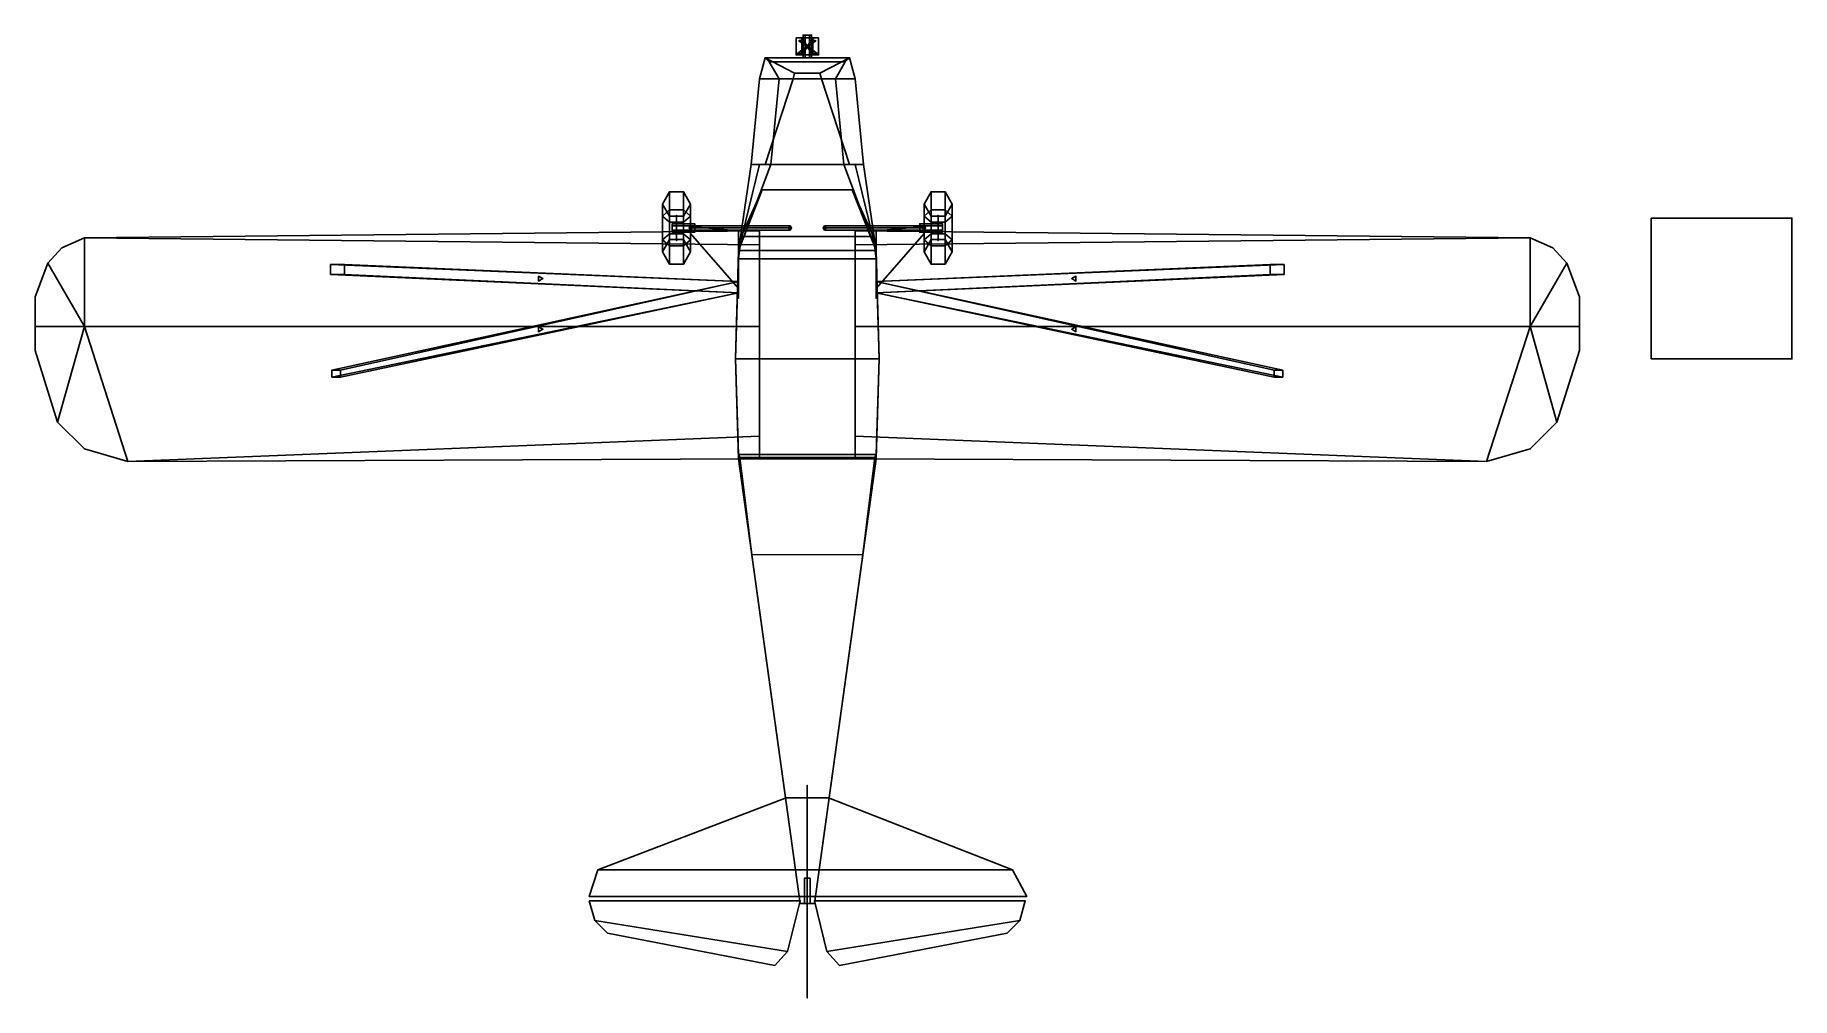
# Model space of a CAD drawing. Header units: millimetres. Extents: x -5.5 to 7, y -4.5 to 2.3.
import ezdxf

# ---------------------------------------------------------------- set-up
doc = ezdxf.new("R2010")
doc.units = ezdxf.units.MM
for name, color, linetype in [('propeller', 2, 'Continuous'), ('wheels', 2, 'Continuous'), ('wing1', 4, 'Continuous'), ('wing2', 6, 'Continuous')]:
    doc.layers.add(name, color=color, linetype=linetype)

msp = doc.modelspace()

# ---------------------------------------------------------------- linework, layer by layer
for points in [[(-0.3, 2.14, 1.57), (-0.34, 1.99, 1.52), (-0.2, 1.99, 1.69), (-0.27, 2.11, 1.62)], [(-0.3, 2.14, 1.39), (-0.34, 1.99, 1.12), (-0.34, 1.99, 1.52), (-0.3, 2.14, 1.57)], [(-0.09, 2.03, 0.95), (-0.1, 1.99, 0.92), (-0.34, 1.99, 1.12), (-0.3, 2.14, 1.39)], [(0.27, 2.11, 1.62), (0.3, 2.14, 1.57), (-0.3, 2.14, 1.57), (-0.27, 2.11, 1.62)], [(0.3, 2.14, 1.57), (0.3, 2.14, 1.39), (-0.3, 2.14, 1.39), (-0.3, 2.14, 1.57)], [(0.3, 2.14, 1.39), (0.09, 2.03, 0.95), (-0.09, 2.03, 0.95), (-0.3, 2.14, 1.39)], [(0.34, 1.99, 1.12), (0.1, 1.99, 0.92), (0.09, 2.03, 0.95), (0.3, 2.14, 1.39)], [(0.2, 1.99, 1.69), (0.34, 1.99, 1.52), (0.3, 2.14, 1.57), (0.27, 2.11, 1.62)], [(0.34, 1.99, 1.52), (0.34, 1.99, 1.12), (0.3, 2.14, 1.39), (0.3, 2.14, 1.57)], [(-0.27, 2.11, 1.62), (-0.2, 1.99, 1.69), (0.2, 1.99, 1.69), (0.27, 2.11, 1.62)], [(0.09, 2.03, 0.95), (0.1, 1.99, 0.92), (-0.1, 1.99, 0.92), (-0.09, 2.03, 0.95)], [(-0.34, 1.99, 1.12), (-0.4, 1.38, 1.01), (-0.4, 1.38, 1.54), (-0.34, 1.99, 1.52)], [(-0.34, 1.99, 1.52), (-0.4, 1.38, 1.54), (-0.26, 1.38, 1.7), (-0.2, 1.99, 1.69)], [(-0.1, 1.99, 0.92), (-0.3, 1.38, 0.83), (-0.4, 1.38, 1.01), (-0.34, 1.99, 1.12)], [(0.1, 1.99, 0.92), (0.3, 1.38, 0.83), (-0.3, 1.38, 0.83), (-0.1, 1.99, 0.92)], [(-0.2, 1.99, 1.69), (-0.26, 1.38, 1.7), (0.26, 1.38, 1.7), (0.2, 1.99, 1.69)], [(0.4, 1.38, 1.01), (0.3, 1.38, 0.83), (0.1, 1.99, 0.92), (0.34, 1.99, 1.12)], [(0.26, 1.38, 1.7), (0.4, 1.38, 1.54), (0.34, 1.99, 1.52), (0.2, 1.99, 1.69)], [(0.4, 1.38, 1.54), (0.4, 1.38, 1.01), (0.34, 1.99, 1.12), (0.34, 1.99, 1.52)], [(-0.4, 1.38, 1.01), (-0.49, 0.77, 0.88), (-0.49, 0.77, 1.7), (-0.4, 1.38, 1.54)], [(-0.26, 1.38, 1.7), (-0.49, 0.77, 1.7), (0.49, 0.77, 1.7), (0.26, 1.38, 1.7)], [(0.34, 1.38, 0.91), (0.49, 0.77, 0.88), (-0.49, 0.77, 0.88), (-0.34, 1.38, 0.91)], [(-0.4, 1.38, 1.54), (-0.49, 0.77, 1.7), (-0.49, 0.77, 1.7), (-0.26, 1.38, 1.7)], [(-0.34, 1.38, 0.91), (-0.49, 0.77, 0.88), (-0.49, 0.77, 0.88), (-0.4, 1.38, 1.01)], [(-0.4, 1.38, 1.01), (-0.3, 1.38, 0.83), (0.3, 1.38, 0.83), (0.4, 1.38, 1.01)], [(0.49, 0.77, 1.7), (0.49, 0.77, 1.7), (0.4, 1.38, 1.54), (0.26, 1.38, 1.7)], [(0.49, 0.77, 0.88), (0.49, 0.77, 0.88), (0.34, 1.38, 0.91), (0.4, 1.38, 1.01)], [(0.49, 0.77, 1.7), (0.49, 0.77, 0.88), (0.4, 1.38, 1.01), (0.4, 1.38, 1.54)], [(-0.32, 1.2, 1.7), (-0.49, 0.77, 1.7), (-0.49, 0.71, 2.09), (-0.47, 0.87, 2.09)], [(0.47, 0.87, 2.09), (0.32, 1.2, 1.7), (-0.32, 1.2, 1.7), (-0.47, 0.87, 2.09)], [(0.49, 0.71, 2.09), (0.49, 0.77, 1.7), (0.32, 1.2, 1.7), (0.47, 0.87, 2.09)], [(7, 1, -7), (7, 1, -8), (6, 1, -8), (6, 1, -7)], [(7, 1, -8), (7, 0, -8), (6, 0, -8), (6, 1, -8)], [(6, 1, -8), (6, 0, -8), (6, 0, -7), (6, 1, -7)], [(6, 1, -7), (6, 0, -7), (7, 0, -7), (7, 1, -7)], [(7, 0, -7), (7, 0, -8), (7, 1, -8), (7, 1, -7)], [(-0.8, 0.945, 0.256), (-0.8, 0.96, 0.23), (-0.96, 0.96, 0.23), (-0.96, 0.945, 0.256)], [(-0.8, 0.96, 0.23), (-0.8, 0.945, 0.204), (-0.96, 0.945, 0.204), (-0.96, 0.96, 0.23)], [(-0.96, 0.915, 0.256), (-0.96, 0.945, 0.256), (-0.96, 0.96, 0.23), (-0.96, 0.9, 0.23)], [(-0.96, 0.9, 0.23), (-0.96, 0.96, 0.23), (-0.96, 0.945, 0.204), (-0.96, 0.915, 0.204)], [(-0.8, 0.915, 0.256), (-0.8, 0.945, 0.256), (-0.96, 0.945, 0.256), (-0.96, 0.915, 0.256)], [(-0.8, 0.945, 0.204), (-0.8, 0.915, 0.204), (-0.96, 0.915, 0.204), (-0.96, 0.945, 0.204)], [(-0.8, 0.9, 0.23), (-0.8, 0.915, 0.256), (-0.96, 0.915, 0.256), (-0.96, 0.9, 0.23)], [(-0.8, 0.915, 0.204), (-0.8, 0.9, 0.23), (-0.96, 0.9, 0.23), (-0.96, 0.915, 0.204)], [(-0.133, 0.93, 0.948), (-0.123, 0.945, 0.937), (-0.83, 0.945, 0.23), (-0.841, 0.93, 0.241)], [(-0.123, 0.915, 0.937), (-0.133, 0.93, 0.948), (-0.841, 0.93, 0.241), (-0.83, 0.915, 0.23)], [(-0.123, 0.945, 0.937), (-0.112, 0.93, 0.927), (-0.819, 0.93, 0.219), (-0.83, 0.945, 0.23)], [(-0.49, 0.91, 0.83), (-0.83, 0.94, 0.23), (-0.83, 0.89, 0.23), (-0.49, 0.5, 0.83)], [(-0.49, 0.5, 0.83), (-0.83, 0.89, 0.23), (-0.83, 0.94, 0.23), (-0.49, 0.91, 0.83)], [(-0.112, 0.93, 0.927), (-0.123, 0.915, 0.937), (-0.83, 0.915, 0.23), (-0.819, 0.93, 0.219)], [(-0.8, 0.9, 0.23), (-0.8, 0.96, 0.23), (-0.8, 0.945, 0.256), (-0.8, 0.915, 0.256)], [(-0.8, 0.915, 0.204), (-0.8, 0.945, 0.204), (-0.8, 0.96, 0.23), (-0.8, 0.9, 0.23)], [(-0.49, 0.77, 0.89), (-0.49, 0.91, 0.83), (-0.49, 0.5, 0.83), (-0.49, 0.43, 0.88)], [(-0.49, 0.43, 0.88), (-0.49, 0.5, 0.83), (-0.49, 0.91, 0.83), (-0.49, 0.77, 0.89)], [(0.112, 0.93, 0.927), (0.123, 0.945, 0.937), (0.83, 0.945, 0.23), (0.819, 0.93, 0.219)], [(0.123, 0.915, 0.937), (0.112, 0.93, 0.927), (0.819, 0.93, 0.219), (0.83, 0.915, 0.23)], [(0.123, 0.945, 0.937), (0.133, 0.93, 0.948), (0.841, 0.93, 0.241), (0.83, 0.945, 0.23)], [(0.133, 0.93, 0.948), (0.123, 0.915, 0.937), (0.83, 0.915, 0.23), (0.841, 0.93, 0.241)], [(0.49, 0.91, 0.83), (0.83, 0.94, 0.23), (0.83, 0.89, 0.23), (0.49, 0.5, 0.83)], [(0.49, 0.5, 0.83), (0.83, 0.89, 0.23), (0.83, 0.94, 0.23), (0.49, 0.91, 0.83)], [(0.49, 0.77, 0.89), (0.49, 0.91, 0.83), (0.49, 0.5, 0.83), (0.49, 0.43, 0.88)], [(0.49, 0.43, 0.88), (0.49, 0.5, 0.83), (0.49, 0.91, 0.83), (0.49, 0.77, 0.89)], [(0.8, 0.9, 0.23), (0.8, 0.96, 0.23), (0.8, 0.945, 0.204), (0.8, 0.915, 0.204)], [(0.8, 0.915, 0.256), (0.8, 0.945, 0.256), (0.8, 0.96, 0.23), (0.8, 0.9, 0.23)], [(0.96, 0.96, 0.23), (0.96, 0.945, 0.204), (0.8, 0.945, 0.204), (0.8, 0.96, 0.23)], [(0.96, 0.945, 0.256), (0.96, 0.96, 0.23), (0.8, 0.96, 0.23), (0.8, 0.945, 0.256)], [(0.96, 0.945, 0.204), (0.96, 0.915, 0.204), (0.8, 0.915, 0.204), (0.8, 0.945, 0.204)], [(0.96, 0.915, 0.256), (0.96, 0.945, 0.256), (0.8, 0.945, 0.256), (0.8, 0.915, 0.256)], [(0.96, 0.915, 0.204), (0.96, 0.9, 0.23), (0.8, 0.9, 0.23), (0.8, 0.915, 0.204)], [(0.96, 0.9, 0.23), (0.96, 0.915, 0.256), (0.8, 0.915, 0.256), (0.8, 0.9, 0.23)], [(0.96, 0.915, 0.204), (0.96, 0.945, 0.204), (0.96, 0.96, 0.23), (0.96, 0.9, 0.23)], [(0.96, 0.9, 0.23), (0.96, 0.96, 0.23), (0.96, 0.945, 0.256), (0.96, 0.915, 0.256)], [(-0.49, 0.77, 0.88), (-0.51, 0, 0.86), (-0.51, 0, 1.7), (-0.49, 0.77, 1.7)], [(0.49, 0.77, 0.88), (0.51, 0, 0.86), (-0.51, 0, 0.86), (-0.49, 0.77, 0.88)], [(-0.49, 0.77, 1.7), (-0.51, 0, 1.7), (-0.51, 0, 2.09), (-0.49, 0.71, 2.09)], [(-0.47, 0.87, 2.09), (-0.49, 0.71, 2.09), (0.49, 0.71, 2.09), (0.47, 0.87, 2.09)], [(0.51, 0, 1.7), (0.51, 0, 0.86), (0.49, 0.77, 0.88), (0.49, 0.77, 1.7)], [(0.51, 0, 2.09), (0.51, 0, 1.7), (0.49, 0.77, 1.7), (0.49, 0.71, 2.09)], [(-0.49, 0.71, 2.09), (-0.51, 0, 2.09), (0.51, 0, 2.09), (0.49, 0.71, 2.09)], [(-0.51, 0, 0.86), (-0.49, -0.71, 0.92), (-0.49, -0.71, 1.7), (-0.51, 0, 1.7)], [(0.51, 0, 0.86), (0.49, -0.71, 0.92), (-0.49, -0.71, 0.92), (-0.51, 0, 0.86)], [(-0.51, 0, 1.7), (-0.49, -0.71, 1.7), (-0.49, -0.68, 2.09), (-0.51, 0, 2.09)], [(-0.51, 0, 2.09), (-0.49, -0.68, 2.09), (0.49, -0.68, 2.09), (0.51, 0, 2.09)], [(0.49, -0.71, 1.7), (0.49, -0.71, 0.92), (0.51, 0, 0.86), (0.51, 0, 1.7)], [(0.49, -0.68, 2.09), (0.49, -0.71, 1.7), (0.51, 0, 1.7), (0.51, 0, 2.09)], [(6, 0, -7), (6, 0, -8), (7, 0, -8), (7, 0, -7)], [(-0.49, -0.71, 1.7), (-0.395, -1.392, 1.678), (-0.48, -0.7, 2.09), (-0.49, -0.68, 2.09)], [(-0.49, -0.68, 2.09), (-0.48, -0.7, 2.09), (0.48, -0.7, 2.09), (0.49, -0.68, 2.09)], [(-0.49, -0.71, 0.92), (-0.05, -3.87, 1.16), (-0.05, -3.87, 1.6), (-0.49, -0.71, 1.7)], [(0.49, -0.71, 0.92), (0.05, -3.87, 1.16), (-0.05, -3.87, 1.16), (-0.49, -0.71, 0.92)], [(-0.48, -0.7, 2.09), (-0.395, -1.392, 1.678), (0.395, -1.391, 1.678), (0.48, -0.7, 2.09)], [(0.05, -3.87, 1.6), (0.05, -3.87, 1.16), (0.49, -0.71, 0.92), (0.49, -0.71, 1.7)], [(0.48, -0.7, 2.09), (0.395, -1.391, 1.678), (0.49, -0.71, 1.7), (0.49, -0.68, 2.09)], [(-0.395, -1.392, 1.678), (-0.05, -3.87, 1.6), (0.05, -3.87, 1.6), (0.395, -1.391, 1.678)], [(1.46, -3.63, 1.57), (0.15, -3.12, 1.57), (-0.15, -3.12, 1.57), (-1.49, -3.63, 1.57)], [(-1.49, -3.63, 1.57), (-0.15, -3.12, 1.57), (0.15, -3.12, 1.57), (1.46, -3.63, 1.57)], [(0, -3.15, 1.7), (0, -3.03, 1.62), (0, -3.88, 1.6), (0, -3.88, 1.7)], [(0, -3.88, 1.7), (0, -3.88, 1.6), (0, -3.03, 1.62), (0, -3.15, 1.7)], [(0, -3.56, 2.34), (0, -3.15, 1.7), (0, -3.88, 1.7), (0, -3.88, 2.34)], [(0, -3.88, 2.34), (0, -3.88, 1.7), (0, -3.15, 1.7), (0, -3.56, 2.34)], [(0, -3.88, 2.5), (0, -3.88, 2.34), (0, -3.56, 2.34), (0, -3.7, 2.46)], [(0, -3.7, 2.46), (0, -3.56, 2.34), (0, -3.88, 2.34), (0, -3.88, 2.5)], [(0, -3.62, 2.56), (0, -3.62, 2.49), (0, -3.58, 2.51), (0, -3.58, 2.54)], [(0, -3.58, 2.54), (0, -3.58, 2.51), (0, -3.62, 2.49), (0, -3.62, 2.56)], [(0, -3.62, 2.56), (0, -3.62, 2.49), (0, -3.68, 2.51), (0, -3.68, 2.53)], [(0, -3.68, 2.53), (0, -3.68, 2.51), (0, -3.62, 2.49), (0, -3.62, 2.56)], [(1.56, -3.82, 1.57), (1.46, -3.63, 1.57), (-1.49, -3.63, 1.57), (-1.55, -3.82, 1.57)], [(-1.55, -3.82, 1.57), (-1.49, -3.63, 1.57), (1.46, -3.63, 1.57), (1.56, -3.82, 1.57)], [(-0.02, -3.69, 1.11), (-0.02, -3.87, 1.11), (-0.02, -3.87, 1.16), (-0.02, -3.69, 1.15)], [(0.02, -3.69, 1.15), (0.02, -3.69, 1.11), (-0.02, -3.69, 1.11), (-0.02, -3.69, 1.15)], [(0.02, -3.69, 1.11), (0.02, -3.87, 1.11), (-0.02, -3.87, 1.11), (-0.02, -3.69, 1.11)], [(0, -3.9, 2.53), (0, -3.9, 2.51), (0, -3.68, 2.51), (0, -3.68, 2.53)], [(0, -3.68, 2.53), (0, -3.68, 2.51), (0, -3.9, 2.51), (0, -3.9, 2.53)], [(0.02, -3.87, 1.16), (0.02, -3.87, 1.11), (0.02, -3.69, 1.11), (0.02, -3.69, 1.15)], [(-0.14, -4.21, 1.57), (-0.05, -3.85, 1.57), (-1.55, -3.85, 1.57), (-1.51, -3.99, 1.57)], [(-1.51, -3.99, 1.57), (-1.55, -3.85, 1.57), (-0.05, -3.85, 1.57), (-0.14, -4.21, 1.57)], [(-0.05, -3.87, 1.6), (-0.05, -3.87, 1.16), (0.05, -3.87, 1.16), (0.05, -3.87, 1.6)], [(-0.02, -3.87, 1.16), (-0.02, -3.87, 1.11), (0.02, -3.87, 1.11), (0.02, -3.87, 1.16)], [(0, -3.87, 1.12), (0, -3.98, 1.1), (0, -3.99, 1.12), (0, -3.87, 1.15)], [(0, -3.87, 1.15), (0, -3.99, 1.12), (0, -3.98, 1.1), (0, -3.87, 1.12)], [(1.51, -3.99, 1.57), (1.55, -3.85, 1.57), (0.05, -3.85, 1.57), (0.14, -4.21, 1.57)], [(0.14, -4.21, 1.57), (0.05, -3.85, 1.57), (1.55, -3.85, 1.57), (1.51, -3.99, 1.57)], [(-1.42, -4.08, 1.57), (-1.51, -3.99, 1.57), (-0.14, -4.21, 1.57), (-0.23, -4.31, 1.57)], [(-0.23, -4.31, 1.57), (-0.14, -4.21, 1.57), (-1.51, -3.99, 1.57), (-1.42, -4.08, 1.57)], [(0, -3.9, 2.53), (0, -3.9, 2.38), (0, -4.23, 2.38), (0, -4.01, 2.52)], [(0, -4.01, 2.52), (0, -4.23, 2.38), (0, -3.9, 2.38), (0, -3.9, 2.53)], [(0, -4.23, 2.38), (0, -4.33, 2.2), (0, -3.9, 2.2), (0, -3.9, 2.38)], [(0, -3.9, 2.38), (0, -3.9, 2.2), (0, -4.33, 2.2), (0, -4.23, 2.38)], [(0, -3.9, 2.2), (0, -3.9, 1.68), (0, -4.52, 1.68), (0, -4.33, 2.2)], [(0, -4.33, 2.2), (0, -4.52, 1.68), (0, -3.9, 1.68), (0, -3.9, 2.2)], [(0, -4.52, 1.68), (0, -4.54, 1.55), (0, -3.9, 1.55), (0, -3.9, 1.68)], [(0, -3.9, 1.68), (0, -3.9, 1.55), (0, -4.54, 1.55), (0, -4.52, 1.68)], [(0, -3.9, 1.55), (0, -3.9, 1.42), (0, -4.5, 1.42), (0, -4.54, 1.55)], [(0, -4.54, 1.55), (0, -4.5, 1.42), (0, -3.9, 1.42), (0, -3.9, 1.55)], [(0, -4.5, 1.42), (0, -4.37, 1.29), (0, -3.9, 1.17), (0, -3.9, 1.42)], [(0, -3.9, 1.42), (0, -3.9, 1.17), (0, -4.37, 1.29), (0, -4.5, 1.42)], [(0, -3.98, 1.1), (0, -4.15, 0.99), (0, -4.14, 1.02), (0, -3.99, 1.12)], [(0, -3.99, 1.12), (0, -4.14, 1.02), (0, -4.15, 0.99), (0, -3.98, 1.1)], [(0.23, -4.31, 1.57), (0.14, -4.21, 1.57), (1.51, -3.99, 1.57), (1.42, -4.08, 1.57)], [(1.42, -4.08, 1.57), (1.51, -3.99, 1.57), (0.14, -4.21, 1.57), (0.23, -4.31, 1.57)], [(0, -4.17, 1.03), (0, -4.2, 0.94), (0, -4.17, 0.92), (0, -4.14, 1.02)], [(0, -4.14, 1.02), (0, -4.17, 0.92), (0, -4.2, 0.94), (0, -4.17, 1.03)], [(0, -4.23, 0.98), (0, -4.23, 0.83), (0, -4.17, 0.86), (0, -4.17, 0.93)], [(0, -4.17, 0.93), (0, -4.17, 0.86), (0, -4.23, 0.83), (0, -4.23, 0.98)], [(0, -4.3, 0.94), (0, -4.3, 0.87), (0, -4.23, 0.83), (0, -4.23, 0.98)], [(0, -4.23, 0.98), (0, -4.23, 0.83), (0, -4.3, 0.87), (0, -4.3, 0.94)]]:
    msp.add_3dface(points)
at = {"layer": 'propeller'}
for points in [[(-0.04, 2.28, 1.539), (-0.08, 2.28, 1.47), (-0.08, 2.16, 1.47), (-0.04, 2.16, 1.539)], [(-0.08, 2.28, 1.47), (-0.04, 2.28, 1.401), (-0.04, 2.16, 1.401), (-0.08, 2.16, 1.47)], [(0.08, 2.28, 1.47), (-0.08, 2.28, 1.47), (-0.04, 2.28, 1.539), (0.04, 2.28, 1.539)], [(0.04, 2.28, 1.401), (-0.04, 2.28, 1.401), (-0.08, 2.28, 1.47), (0.08, 2.28, 1.47)], [(0.06, 2.26, 1.97), (0.03, 2.27, 1.53), (-0.03, 2.17, 1.53), (-0.07, 2.17, 1.97)], [(-0.07, 2.17, 1.97), (-0.03, 2.17, 1.53), (0.03, 2.27, 1.53), (0.06, 2.26, 1.97)], [(0.03, 2.24, 2.47), (0.06, 2.26, 1.97), (-0.07, 2.17, 1.97), (-0.03, 2.2, 2.47)], [(-0.03, 2.2, 2.47), (-0.07, 2.17, 1.97), (0.06, 2.26, 1.97), (0.03, 2.24, 2.47)], [(0.07, 2.17, 0.97), (0.03, 2.17, 1.41), (-0.03, 2.27, 1.41), (-0.06, 2.26, 0.97)], [(-0.06, 2.26, 0.97), (-0.03, 2.27, 1.41), (0.03, 2.17, 1.41), (0.07, 2.17, 0.97)], [(0.03, 2.2, 0.47), (0.07, 2.17, 0.97), (-0.06, 2.26, 0.97), (-0.03, 2.24, 0.47)], [(-0.03, 2.24, 0.47), (-0.06, 2.26, 0.97), (0.07, 2.17, 0.97), (0.03, 2.2, 0.47)], [(0.04, 2.28, 1.539), (-0.04, 2.28, 1.539), (-0.04, 2.16, 1.539), (0.04, 2.16, 1.539)], [(-0.04, 2.28, 1.401), (0.04, 2.28, 1.401), (0.04, 2.16, 1.401), (-0.04, 2.16, 1.401)], [(-0.015, 2.3, 1.496), (-0.03, 2.3, 1.47), (-0.03, 2.14, 1.47), (-0.015, 2.14, 1.496)], [(-0.03, 2.3, 1.47), (-0.015, 2.3, 1.444), (-0.015, 2.14, 1.444), (-0.03, 2.14, 1.47)], [(0.03, 2.3, 1.47), (-0.03, 2.3, 1.47), (-0.015, 2.3, 1.496), (0.015, 2.3, 1.496)], [(0.015, 2.3, 1.444), (-0.015, 2.3, 1.444), (-0.03, 2.3, 1.47), (0.03, 2.3, 1.47)], [(0.015, 2.3, 1.496), (-0.015, 2.3, 1.496), (-0.015, 2.14, 1.496), (0.015, 2.14, 1.496)], [(-0.015, 2.3, 1.444), (0.015, 2.3, 1.444), (0.015, 2.14, 1.444), (-0.015, 2.14, 1.444)], [(0.03, 2.3, 1.47), (0.015, 2.3, 1.496), (0.015, 2.14, 1.496), (0.03, 2.14, 1.47)], [(0.015, 2.3, 1.444), (0.03, 2.3, 1.47), (0.03, 2.14, 1.47), (0.015, 2.14, 1.444)], [(0.08, 2.28, 1.47), (0.04, 2.28, 1.539), (0.04, 2.16, 1.539), (0.08, 2.16, 1.47)], [(0.04, 2.28, 1.401), (0.08, 2.28, 1.47), (0.08, 2.16, 1.47), (0.04, 2.16, 1.401)], [(0.04, 2.16, 1.539), (-0.04, 2.16, 1.539), (-0.08, 2.16, 1.47), (0.08, 2.16, 1.47)], [(0.08, 2.16, 1.47), (-0.08, 2.16, 1.47), (-0.04, 2.16, 1.401), (0.04, 2.16, 1.401)]]:
    msp.add_3dface(points, dxfattribs=at)
at = {"layer": 'wheels'}
for points in [[(-0.98, 1.187, 0.23), (-1.03, 1.1, 0.23), (-1.03, 1.015, 0.377), (-0.98, 1.058, 0.452)], [(-0.98, 1.058, 0.008), (-1.03, 1.015, 0.083), (-1.03, 1.1, 0.23), (-0.98, 1.187, 0.23)], [(-0.88, 1.187, 0.23), (-0.98, 1.187, 0.23), (-0.98, 1.058, 0.452), (-0.88, 1.058, 0.452)], [(-0.88, 1.058, 0.008), (-0.98, 1.058, 0.008), (-0.98, 1.187, 0.23), (-0.88, 1.187, 0.23)], [(-0.83, 1.1, 0.23), (-0.88, 1.187, 0.23), (-0.88, 1.058, 0.452), (-0.83, 1.015, 0.377)], [(-0.83, 1.015, 0.083), (-0.88, 1.058, 0.008), (-0.88, 1.187, 0.23), (-0.83, 1.1, 0.23)], [(0.88, 1.058, 0.008), (0.83, 1.015, 0.083), (0.83, 1.1, 0.23), (0.88, 1.187, 0.23)], [(0.88, 1.187, 0.23), (0.83, 1.1, 0.23), (0.83, 1.015, 0.377), (0.88, 1.058, 0.452)], [(0.98, 1.058, 0.008), (0.88, 1.058, 0.008), (0.88, 1.187, 0.23), (0.98, 1.187, 0.23)], [(0.98, 1.187, 0.23), (0.88, 1.187, 0.23), (0.88, 1.058, 0.452), (0.98, 1.058, 0.452)], [(1.03, 1.015, 0.083), (0.98, 1.058, 0.008), (0.98, 1.187, 0.23), (1.03, 1.1, 0.23)], [(1.03, 1.1, 0.23), (0.98, 1.187, 0.23), (0.98, 1.058, 0.452), (1.03, 1.015, 0.377)], [(-1.03, 1.1, 0.23), (-0.98, 1.013, 0.23), (-0.98, 0.972, 0.302), (-1.03, 1.015, 0.377)], [(-1.03, 1.015, 0.083), (-0.98, 0.972, 0.158), (-0.98, 1.013, 0.23), (-1.03, 1.1, 0.23)], [(-0.98, 0.802, 0.008), (-1.03, 0.845, 0.083), (-1.03, 1.015, 0.083), (-0.98, 1.058, 0.008)], [(-0.98, 1.058, 0.452), (-1.03, 1.015, 0.377), (-1.03, 0.845, 0.377), (-0.98, 0.802, 0.452)], [(-1.03, 0.845, 0.083), (-0.98, 0.888, 0.158), (-0.98, 0.972, 0.158), (-1.03, 1.015, 0.083)], [(-1.03, 1.015, 0.377), (-0.98, 0.972, 0.302), (-0.98, 0.888, 0.302), (-1.03, 0.845, 0.377)], [(-0.88, 0.802, 0.008), (-0.98, 0.802, 0.008), (-0.98, 1.058, 0.008), (-0.88, 1.058, 0.008)], [(-0.88, 1.058, 0.452), (-0.98, 1.058, 0.452), (-0.98, 0.802, 0.452), (-0.88, 0.802, 0.452)], [(-0.98, 1.013, 0.23), (-0.88, 1.013, 0.23), (-0.88, 0.972, 0.302), (-0.98, 0.972, 0.302)], [(-0.98, 0.972, 0.158), (-0.88, 0.972, 0.158), (-0.88, 1.013, 0.23), (-0.98, 1.013, 0.23)], [(-0.93, 0.88, 0.31), (-0.93, 0.98, 0.31), (-0.93, 1.02, 0.23), (-0.93, 0.84, 0.23)], [(-0.93, 0.84, 0.23), (-0.93, 1.02, 0.23), (-0.93, 0.98, 0.31), (-0.93, 0.88, 0.31)], [(-0.93, 0.84, 0.23), (-0.93, 1.02, 0.23), (-0.93, 0.98, 0.15), (-0.93, 0.88, 0.15)], [(-0.93, 0.88, 0.15), (-0.93, 0.98, 0.15), (-0.93, 1.02, 0.23), (-0.93, 0.84, 0.23)], [(-0.88, 1.013, 0.23), (-0.83, 1.1, 0.23), (-0.83, 1.015, 0.377), (-0.88, 0.972, 0.302)], [(-0.88, 0.972, 0.158), (-0.83, 1.015, 0.083), (-0.83, 1.1, 0.23), (-0.88, 1.013, 0.23)], [(-0.83, 0.845, 0.083), (-0.88, 0.802, 0.008), (-0.88, 1.058, 0.008), (-0.83, 1.015, 0.083)], [(-0.83, 1.015, 0.377), (-0.88, 1.058, 0.452), (-0.88, 0.802, 0.452), (-0.83, 0.845, 0.377)], [(-0.88, 0.888, 0.158), (-0.83, 0.845, 0.083), (-0.83, 1.015, 0.083), (-0.88, 0.972, 0.158)], [(-0.88, 0.972, 0.302), (-0.83, 1.015, 0.377), (-0.83, 0.845, 0.377), (-0.88, 0.888, 0.302)], [(0.83, 1.015, 0.083), (0.88, 0.972, 0.158), (0.88, 1.013, 0.23), (0.83, 1.1, 0.23)], [(0.83, 1.1, 0.23), (0.88, 1.013, 0.23), (0.88, 0.972, 0.302), (0.83, 1.015, 0.377)], [(0.88, 0.802, 0.008), (0.83, 0.845, 0.083), (0.83, 1.015, 0.083), (0.88, 1.058, 0.008)], [(0.88, 1.058, 0.452), (0.83, 1.015, 0.377), (0.83, 0.845, 0.377), (0.88, 0.802, 0.452)], [(0.83, 0.845, 0.083), (0.88, 0.888, 0.158), (0.88, 0.972, 0.158), (0.83, 1.015, 0.083)], [(0.83, 1.015, 0.377), (0.88, 0.972, 0.302), (0.88, 0.888, 0.302), (0.83, 0.845, 0.377)], [(0.98, 0.802, 0.008), (0.88, 0.802, 0.008), (0.88, 1.058, 0.008), (0.98, 1.058, 0.008)], [(0.98, 1.058, 0.452), (0.88, 1.058, 0.452), (0.88, 0.802, 0.452), (0.98, 0.802, 0.452)], [(0.88, 0.972, 0.158), (0.98, 0.972, 0.158), (0.98, 1.013, 0.23), (0.88, 1.013, 0.23)], [(0.88, 1.013, 0.23), (0.98, 1.013, 0.23), (0.98, 0.972, 0.302), (0.88, 0.972, 0.302)], [(0.93, 0.84, 0.23), (0.93, 1.02, 0.23), (0.93, 0.98, 0.15), (0.93, 0.88, 0.15)], [(0.93, 0.88, 0.15), (0.93, 0.98, 0.15), (0.93, 1.02, 0.23), (0.93, 0.84, 0.23)], [(0.93, 0.88, 0.31), (0.93, 0.98, 0.31), (0.93, 1.02, 0.23), (0.93, 0.84, 0.23)], [(0.93, 0.84, 0.23), (0.93, 1.02, 0.23), (0.93, 0.98, 0.31), (0.93, 0.88, 0.31)], [(0.98, 0.972, 0.158), (1.03, 1.015, 0.083), (1.03, 1.1, 0.23), (0.98, 1.013, 0.23)], [(0.98, 1.013, 0.23), (1.03, 1.1, 0.23), (1.03, 1.015, 0.377), (0.98, 0.972, 0.302)], [(1.03, 0.845, 0.083), (0.98, 0.802, 0.008), (0.98, 1.058, 0.008), (1.03, 1.015, 0.083)], [(1.03, 1.015, 0.377), (0.98, 1.058, 0.452), (0.98, 0.802, 0.452), (1.03, 0.845, 0.377)], [(0.98, 0.888, 0.158), (1.03, 0.845, 0.083), (1.03, 1.015, 0.083), (0.98, 0.972, 0.158)], [(0.98, 0.972, 0.302), (1.03, 1.015, 0.377), (1.03, 0.845, 0.377), (0.98, 0.888, 0.302)], [(-1.03, 0.845, 0.377), (-0.98, 0.888, 0.302), (-0.98, 0.847, 0.23), (-1.03, 0.76, 0.23)], [(-1.03, 0.76, 0.23), (-0.98, 0.847, 0.23), (-0.98, 0.888, 0.158), (-1.03, 0.845, 0.083)], [(-0.98, 0.888, 0.158), (-0.88, 0.888, 0.158), (-0.88, 0.972, 0.158), (-0.98, 0.972, 0.158)], [(-0.98, 0.972, 0.302), (-0.88, 0.972, 0.302), (-0.88, 0.888, 0.302), (-0.98, 0.888, 0.302)], [(-0.98, 0.888, 0.302), (-0.88, 0.888, 0.302), (-0.88, 0.847, 0.23), (-0.98, 0.847, 0.23)], [(-0.98, 0.847, 0.23), (-0.88, 0.847, 0.23), (-0.88, 0.888, 0.158), (-0.98, 0.888, 0.158)], [(-0.88, 0.888, 0.302), (-0.83, 0.845, 0.377), (-0.83, 0.76, 0.23), (-0.88, 0.847, 0.23)], [(-0.88, 0.847, 0.23), (-0.83, 0.76, 0.23), (-0.83, 0.845, 0.083), (-0.88, 0.888, 0.158)], [(0.83, 0.76, 0.23), (0.88, 0.847, 0.23), (0.88, 0.888, 0.158), (0.83, 0.845, 0.083)], [(0.83, 0.845, 0.377), (0.88, 0.888, 0.302), (0.88, 0.847, 0.23), (0.83, 0.76, 0.23)], [(0.88, 0.888, 0.158), (0.98, 0.888, 0.158), (0.98, 0.972, 0.158), (0.88, 0.972, 0.158)], [(0.88, 0.972, 0.302), (0.98, 0.972, 0.302), (0.98, 0.888, 0.302), (0.88, 0.888, 0.302)], [(0.88, 0.847, 0.23), (0.98, 0.847, 0.23), (0.98, 0.888, 0.158), (0.88, 0.888, 0.158)], [(0.88, 0.888, 0.302), (0.98, 0.888, 0.302), (0.98, 0.847, 0.23), (0.88, 0.847, 0.23)], [(0.98, 0.847, 0.23), (1.03, 0.76, 0.23), (1.03, 0.845, 0.083), (0.98, 0.888, 0.158)], [(0.98, 0.888, 0.302), (1.03, 0.845, 0.377), (1.03, 0.76, 0.23), (0.98, 0.847, 0.23)], [(-0.98, 0.802, 0.452), (-1.03, 0.845, 0.377), (-1.03, 0.76, 0.23), (-0.98, 0.673, 0.23)], [(-0.98, 0.673, 0.23), (-1.03, 0.76, 0.23), (-1.03, 0.845, 0.083), (-0.98, 0.802, 0.008)], [(-0.88, 0.802, 0.452), (-0.98, 0.802, 0.452), (-0.98, 0.673, 0.23), (-0.88, 0.673, 0.23)], [(-0.88, 0.673, 0.23), (-0.98, 0.673, 0.23), (-0.98, 0.802, 0.008), (-0.88, 0.802, 0.008)], [(-0.83, 0.845, 0.377), (-0.88, 0.802, 0.452), (-0.88, 0.673, 0.23), (-0.83, 0.76, 0.23)], [(-0.83, 0.76, 0.23), (-0.88, 0.673, 0.23), (-0.88, 0.802, 0.008), (-0.83, 0.845, 0.083)], [(0.88, 0.673, 0.23), (0.83, 0.76, 0.23), (0.83, 0.845, 0.083), (0.88, 0.802, 0.008)], [(0.88, 0.802, 0.452), (0.83, 0.845, 0.377), (0.83, 0.76, 0.23), (0.88, 0.673, 0.23)], [(0.98, 0.673, 0.23), (0.88, 0.673, 0.23), (0.88, 0.802, 0.008), (0.98, 0.802, 0.008)], [(0.98, 0.802, 0.452), (0.88, 0.802, 0.452), (0.88, 0.673, 0.23), (0.98, 0.673, 0.23)], [(1.03, 0.76, 0.23), (0.98, 0.673, 0.23), (0.98, 0.802, 0.008), (1.03, 0.845, 0.083)], [(1.03, 0.845, 0.377), (0.98, 0.802, 0.452), (0.98, 0.673, 0.23), (1.03, 0.76, 0.23)]]:
    msp.add_3dface(points, dxfattribs=at)
at = {"layer": 'wing1'}
for points in [[(-0.34, 0.23, 2.08), (-0.34, 0.91, 2.03), (-5.14, 0.86, 2.11), (-5.14, 0.23, 2.14)], [(-5.14, 0.86, 2.11), (-0.34, 0.91, 2.03), (-0.34, 0.81, 1.89), (-5.14, 0.86, 2)], [(-5.14, 0.23, 2.14), (-5.14, 0.86, 2.11), (-5.3, 0.79, 2.09), (-5.4, 0.68, 2.11)], [(-5.3, 0.79, 2.06), (-5.14, 0.86, 2), (-5.14, 0.23, 1.91), (-5.4, 0.68, 2.03)], [(-5.4, 0.68, 2.11), (-5.3, 0.79, 2.09), (-5.3, 0.79, 2.06), (-5.4, 0.68, 2.03)], [(-5.3, 0.79, 2.09), (-5.14, 0.86, 2.11), (-5.14, 0.86, 2), (-5.3, 0.79, 2.06)], [(-5.14, 0.86, 2), (-0.34, 0.81, 1.89), (-0.34, 0.23, 1.82), (-5.14, 0.23, 1.91)], [(-5.14, 0.23, 2.14), (-5.4, 0.68, 2.11), (-5.49, 0.44, 2.12), (-5.49, 0.23, 2.12)], [(-5.49, 0.44, 2), (-5.4, 0.68, 2.03), (-5.14, 0.23, 1.91), (-5.49, 0.23, 1.97)], [(-5.49, 0.44, 2.12), (-5.4, 0.68, 2.11), (-5.4, 0.68, 2.03), (-5.49, 0.44, 2)], [(-0.49, 0.55, 0.87), (-0.49, 0.55, 0.83), (-3.39, 0.67, 1.93), (-3.29, 0.67, 1.93)], [(-3.39, 0.67, 1.93), (-0.49, 0.55, 0.83), (-0.49, 0.47, 0.83), (-3.39, 0.6, 1.93)], [(-3.29, 0.6, 1.93), (-0.49, 0.47, 0.87), (-0.49, 0.55, 0.87), (-3.29, 0.67, 1.93)], [(-3.39, 0.6, 1.93), (-0.49, 0.47, 0.83), (-0.49, 0.47, 0.87), (-3.29, 0.6, 1.93)], [(-3.38, -0.08, 1.91), (-0.49, 0.55, 0.83), (-0.49, 0.47, 0.83), (-3.38, -0.13, 1.91)], [(-0.49, 0.55, 0.87), (-0.49, 0.55, 0.83), (-3.38, -0.08, 1.91), (-3.32, -0.08, 1.91)], [(-3.32, -0.13, 1.91), (-0.49, 0.47, 0.87), (-0.49, 0.55, 0.87), (-3.32, -0.08, 1.91)], [(-1.88, 0.57, 1.37), (-1.91, 0.587, 1.37), (-1.91, 0.587, 1.87), (-1.88, 0.57, 1.87)], [(-1.91, 0.587, 1.37), (-1.91, 0.553, 1.37), (-1.91, 0.553, 1.87), (-1.91, 0.587, 1.87)], [(-1.91, 0.553, 1.37), (-1.88, 0.57, 1.37), (-1.88, 0.57, 1.87), (-1.91, 0.553, 1.87)], [(-5.49, 0.23, 2.12), (-5.49, 0.44, 2.12), (-5.49, 0.44, 2), (-5.49, 0.23, 1.97)], [(-3.38, -0.13, 1.91), (-0.49, 0.47, 0.83), (-0.49, 0.47, 0.87), (-3.32, -0.13, 1.91)], [(-5.49, 0.23, 1.97), (-5.14, 0.23, 1.91), (-5.33, -0.45, 1.95), (-5.49, 0.06, 1.97)], [(-5.33, -0.45, 2.01), (-5.14, 0.23, 2.14), (-5.49, 0.23, 2.12), (-5.49, 0.06, 2.11)], [(-5.49, 0.06, 2.11), (-5.49, 0.23, 2.12), (-5.49, 0.23, 1.97), (-5.49, 0.06, 1.97)], [(-5.14, -0.64, 1.98), (-4.83, -0.73, 1.97), (-5.14, 0.23, 2.14), (-5.33, -0.45, 2.01)], [(-5.14, 0.23, 1.91), (-4.83, -0.73, 1.9), (-5.14, -0.64, 1.91), (-5.33, -0.45, 1.95)], [(-0.34, -0.71, 2.03), (-0.34, 0.23, 2.08), (-5.14, 0.23, 2.14), (-4.83, -0.73, 1.97)], [(-5.14, 0.23, 1.91), (-0.34, 0.23, 1.82), (-0.34, -0.55, 1.86), (-4.83, -0.73, 1.9)], [(-1.88, 0.21, 1.37), (-1.91, 0.227, 1.37), (-1.91, 0.227, 1.87), (-1.88, 0.21, 1.87)], [(-1.91, 0.227, 1.37), (-1.91, 0.193, 1.37), (-1.91, 0.193, 1.87), (-1.91, 0.227, 1.87)], [(-1.91, 0.193, 1.37), (-1.88, 0.21, 1.37), (-1.88, 0.21, 1.87), (-1.91, 0.193, 1.87)], [(-5.49, 0.06, 1.97), (-5.33, -0.45, 1.95), (-5.33, -0.45, 2.01), (-5.49, 0.06, 2.11)], [(-5.33, -0.45, 1.95), (-5.14, -0.64, 1.91), (-5.14, -0.64, 1.98), (-5.33, -0.45, 2.01)], [(-4.83, -0.73, 1.9), (-0.34, -0.55, 1.86), (-0.34, -0.71, 2.03), (-4.83, -0.73, 1.97)], [(-5.14, -0.64, 1.91), (-4.83, -0.73, 1.9), (-4.83, -0.73, 1.97), (-5.14, -0.64, 1.98)]]:
    msp.add_3dface(points, dxfattribs=at)
at = {"layer": 'wing2'}
for points in [[(0.34, 0.23, 2.08), (0.34, 0.91, 2.03), (5.14, 0.86, 2.11), (5.14, 0.23, 2.14)], [(5.14, 0.86, 2.11), (0.34, 0.91, 2.03), (0.34, 0.81, 1.89), (5.14, 0.86, 2)], [(5.14, 0.86, 2), (0.34, 0.81, 1.89), (0.34, 0.23, 1.82), (5.14, 0.23, 1.91)], [(5.14, 0.23, 2.14), (5.14, 0.86, 2.11), (5.3, 0.79, 2.09), (5.4, 0.68, 2.11)], [(5.3, 0.79, 2.06), (5.14, 0.86, 2), (5.14, 0.23, 1.91), (5.4, 0.68, 2.03)], [(5.3, 0.79, 2.09), (5.14, 0.86, 2.11), (5.14, 0.86, 2), (5.3, 0.79, 2.06)], [(5.4, 0.68, 2.11), (5.3, 0.79, 2.09), (5.3, 0.79, 2.06), (5.4, 0.68, 2.03)], [(3.39, 0.67, 1.93), (0.49, 0.55, 0.83), (0.49, 0.47, 0.83), (3.39, 0.6, 1.93)], [(3.29, 0.6, 1.93), (0.49, 0.47, 0.87), (0.49, 0.55, 0.87), (3.29, 0.67, 1.93)], [(0.49, 0.55, 0.87), (0.49, 0.55, 0.83), (3.39, 0.67, 1.93), (3.29, 0.67, 1.93)], [(5.14, 0.23, 2.14), (5.4, 0.68, 2.11), (5.49, 0.44, 2.12), (5.49, 0.23, 2.12)], [(5.49, 0.44, 2), (5.4, 0.68, 2.03), (5.14, 0.23, 1.91), (5.49, 0.23, 1.97)], [(5.49, 0.44, 2.12), (5.4, 0.68, 2.11), (5.4, 0.68, 2.03), (5.49, 0.44, 2)], [(3.39, 0.6, 1.93), (0.49, 0.47, 0.83), (0.49, 0.47, 0.87), (3.29, 0.6, 1.93)], [(0.49, 0.55, 0.87), (0.49, 0.55, 0.83), (3.38, -0.08, 1.91), (3.32, -0.08, 1.91)], [(3.32, -0.13, 1.91), (0.49, 0.47, 0.87), (0.49, 0.55, 0.87), (3.32, -0.08, 1.91)], [(3.38, -0.08, 1.91), (0.49, 0.55, 0.83), (0.49, 0.47, 0.83), (3.38, -0.13, 1.91)], [(1.88, 0.57, 1.37), (1.91, 0.587, 1.37), (1.91, 0.587, 1.87), (1.88, 0.57, 1.87)], [(1.91, 0.553, 1.37), (1.88, 0.57, 1.37), (1.88, 0.57, 1.87), (1.91, 0.553, 1.87)], [(1.91, 0.587, 1.37), (1.91, 0.553, 1.37), (1.91, 0.553, 1.87), (1.91, 0.587, 1.87)], [(3.38, -0.13, 1.91), (0.49, 0.47, 0.83), (0.49, 0.47, 0.87), (3.32, -0.13, 1.91)], [(5.49, 0.23, 2.12), (5.49, 0.44, 2.12), (5.49, 0.44, 2), (5.49, 0.23, 1.97)], [(0.34, -0.71, 2.03), (0.34, 0.23, 2.08), (5.14, 0.23, 2.14), (4.83, -0.73, 1.97)], [(5.14, 0.23, 1.91), (0.34, 0.23, 1.82), (0.34, -0.55, 1.86), (4.83, -0.73, 1.9)], [(1.88, 0.21, 1.37), (1.91, 0.227, 1.37), (1.91, 0.227, 1.87), (1.88, 0.21, 1.87)], [(1.91, 0.193, 1.37), (1.88, 0.21, 1.37), (1.88, 0.21, 1.87), (1.91, 0.193, 1.87)], [(1.91, 0.227, 1.37), (1.91, 0.193, 1.37), (1.91, 0.193, 1.87), (1.91, 0.227, 1.87)], [(5.14, -0.64, 1.98), (4.83, -0.73, 1.97), (5.14, 0.23, 2.14), (5.33, -0.45, 2.01)], [(5.14, 0.23, 1.91), (4.83, -0.73, 1.9), (5.14, -0.64, 1.91), (5.33, -0.45, 1.95)], [(5.49, 0.23, 1.97), (5.14, 0.23, 1.91), (5.33, -0.45, 1.95), (5.49, 0.06, 1.97)], [(5.33, -0.45, 2.01), (5.14, 0.23, 2.14), (5.49, 0.23, 2.12), (5.49, 0.06, 2.11)], [(5.49, 0.06, 2.11), (5.49, 0.23, 2.12), (5.49, 0.23, 1.97), (5.49, 0.06, 1.97)], [(5.49, 0.06, 1.97), (5.33, -0.45, 1.95), (5.33, -0.45, 2.01), (5.49, 0.06, 2.11)], [(5.33, -0.45, 1.95), (5.14, -0.64, 1.91), (5.14, -0.64, 1.98), (5.33, -0.45, 2.01)], [(4.83, -0.73, 1.9), (0.34, -0.55, 1.86), (0.34, -0.71, 2.03), (4.83, -0.73, 1.97)], [(5.14, -0.64, 1.91), (4.83, -0.73, 1.9), (4.83, -0.73, 1.97), (5.14, -0.64, 1.98)]]:
    msp.add_3dface(points, dxfattribs=at)

doc.saveas('drawing.dxf')
